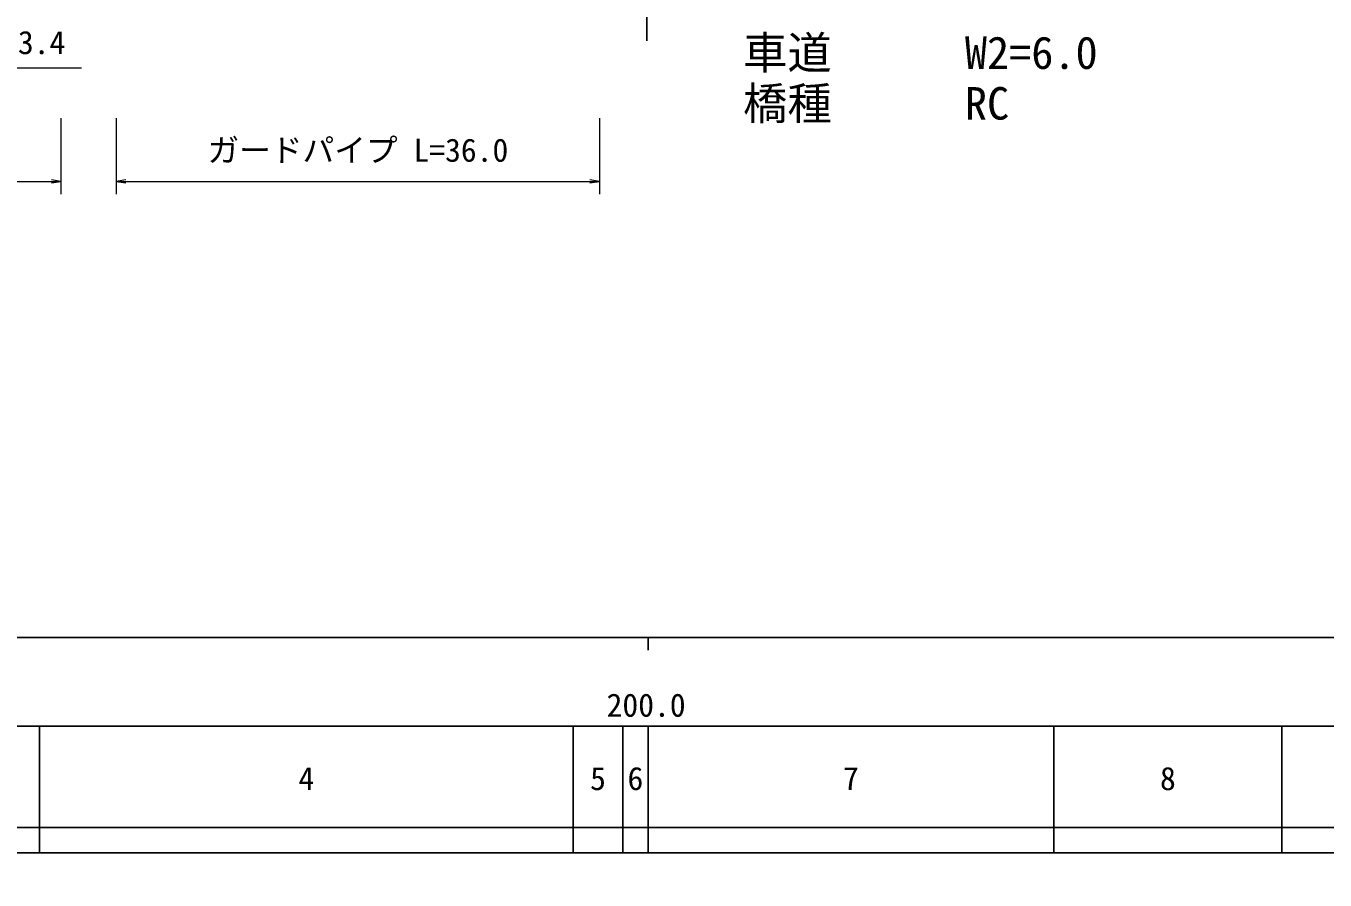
# Model space of a CAD drawing. Units: millimetres, scale not verified. Extents: x -997654 to 1989346, y -2661353 to 380000.
# Drawn here: x 218930 to 321394, y 185860 to 253252 of the extents above; entities that cross this region are included whole.
import ezdxf
from ezdxf.enums import TextEntityAlignment as Align

# ---------------------------------------------------------------- set-up
doc = ezdxf.new("R2010")
doc.units = ezdxf.units.MM
doc.header["$LTSCALE"] = 1000
for name, color, linetype, lineweight in [('M-BGD', 7, 'Continuous', 25), ('M-STR-HTXT', 7, 'Continuous', 13), ('M-STR-STRC', 7, 'Continuous', 25), ('M-TTL-BAND', 7, 'Continuous', 25)]:
    doc.layers.add(name, color=color, linetype=linetype, lineweight=lineweight)
doc.styles.add('ＭＳ ゴシック', font='')
doc.styles.get('ＭＳ ゴシック').set_extended_font_data('MS Gothic')

# ---------------------------------------------------------------- blocks, each defined once
blk = doc.blocks.new('open_arrow')
at = {"color": 0, "linetype": 'Continuous', "lineweight": -2}
blk.add_lwpolyline([(7.5, 1.25), (0, 0), (7.5, -1.25)], dxfattribs=at)

msp = doc.modelspace()

# ---------------------------------------------------------------- linework, layer by layer
at = {"layer": 'M-BGD'}
msp.add_arc((495846, -1167853), 1493500, 100.37437, 100.37437, dxfattribs=at)
at = {"layer": 'M-STR-HTXT'}
for p, q in [((221684, 245987), (221684, 239987)), ((226056, 245987), (226056, 239987)), ((264161, 245987), (264161, 239987)), ((198224, 240987), (221684, 240987)), ((226056, 240987), (264161, 240987))]:
    msp.add_line(p, q, dxfattribs=at)
msp.add_lwpolyline([(199357, 297395), (203986, 249952), (223317, 249952)], dxfattribs=at)
at = {"layer": 'M-STR-STRC'}
msp.add_line((267910, 254078), (267910, 252078), dxfattribs=at)
at = {"layer": 'M-TTL-BAND'}
for p, q in [((40000, 205000), (579000, 205000)), ((268000, 205000), (268000, 204000)), ((68000, 198000), (579000, 198000)), ((220000, 188000), (220000, 198000)), ((262100, 188000), (262100, 198000)), ((266000, 188000), (266000, 198000)), ((268000, 188000), (268000, 198000)), ((300000, 188000), (300000, 198000)), ((318000, 188000), (318000, 198000)), ((40000, 190000), (579000, 190000)), ((40000, 188000), (579000, 188000))]:
    msp.add_line(p, q, dxfattribs=at)

# ---------------------------------------------------------------- block references
at = {"layer": 'M-STR-HTXT', "xscale": 100, "yscale": 100, "rotation": 180}
for p in [(221684, 240987), (264161, 240987)]:
    msp.add_blockref('open_arrow', p, dxfattribs=at)
at = {"layer": 'M-STR-HTXT', "xscale": 100, "yscale": 100}
msp.add_blockref('open_arrow', (226056, 240987), dxfattribs=at)

# ---------------------------------------------------------------- texts
at = {"layer": 'M-STR-HTXT', "style": 'ＭＳ ゴシック'}
msp.add_text('HPΦ400 L=13.4', height=1833, dxfattribs=at).set_placement((205069, 250483), align=Align.BOTTOM_LEFT)
for s, p in [('車道\u3000\u3000\u3000W2=6.0', (275488, 252427)), ('橋種\u3000\u3000\u3000RC', (275488, 248427))]:
    msp.add_text(s, height=2566, dxfattribs=at).set_placement(p, align=Align.TOP_LEFT)
msp.add_text('ガードパイプ L=36.0', height=1833, dxfattribs=at).set_placement((245109, 241987), align=Align.BOTTOM_CENTER)
at = {"layer": 'M-TTL-BAND', "style": 'ＭＳ ゴシック'}
for s, p in [('200.0', (267844, 198195)), ('4', (241050, 192405)), ('5', (264050, 192405)), ('6', (267000, 192405)), ('7', (284000, 192405)), ('8', (309000, 192405))]:
    msp.add_text(s, height=1833, dxfattribs=at).set_placement(p, align=Align.BOTTOM_CENTER)

doc.saveas('drawing.dxf')
